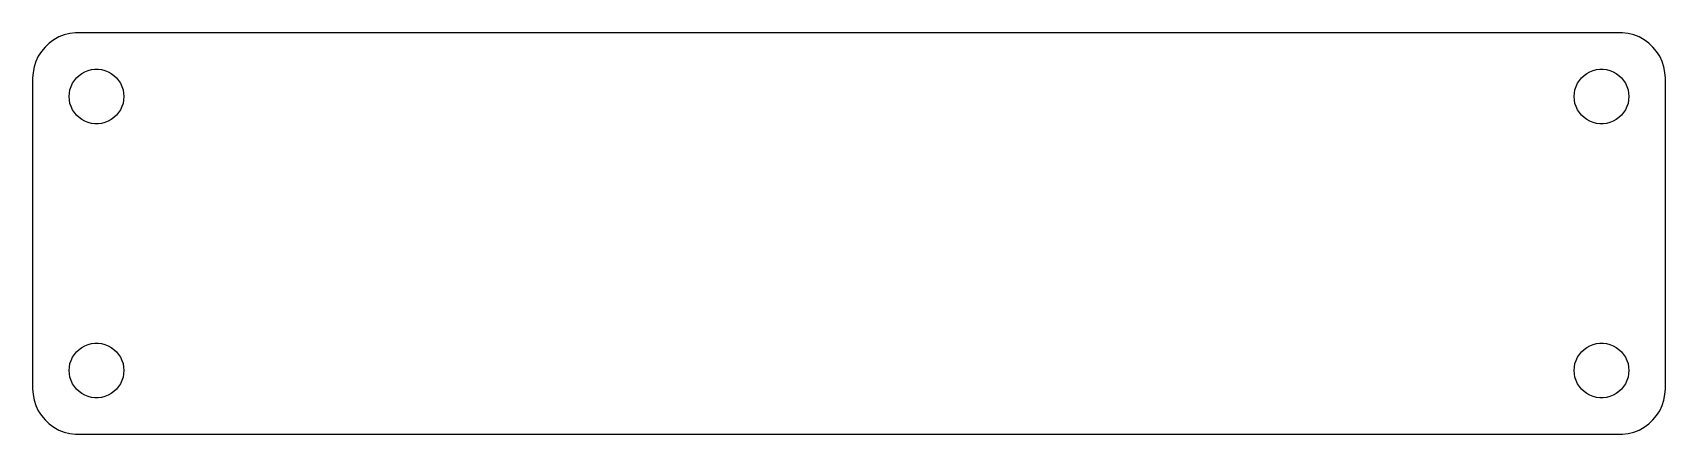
# Model space of a CAD drawing. Header units: metres. Extents: x -90 to 90, y -22 to 22.
import ezdxf

# ---------------------------------------------------------------- set-up
doc = ezdxf.new("R2010")
doc.units = ezdxf.units.M

msp = doc.modelspace()

# ---------------------------------------------------------------- linework, layer by layer
for p, q in [((-86.6289, 21.5241), (-87.1791, 21.2216)), ((-86.0451, 21.7553), (-86.6289, 21.5241)), ((-85.4369, 21.9114), (-86.0451, 21.7553)), ((-84.8139, 21.9901), (-85.4369, 21.9114)), ((84.8139, 21.9901), (-84.8139, 21.9901)), ((85.4369, 21.9114), (84.8139, 21.9901)), ((86.0451, 21.7553), (85.4369, 21.9114)), ((86.6289, 21.5241), (86.0451, 21.7553)), ((87.1791, 21.2216), (86.6289, 21.5241)), ((-88.5451, 19.9389), (-88.8815, 19.4088)), ((-88.1448, 20.4227), (-88.5451, 19.9389)), ((-87.6871, 20.8526), (-88.1448, 20.4227)), ((-87.1791, 21.2216), (-87.6871, 20.8526)), ((87.6871, 20.8526), (87.1791, 21.2216)), ((88.1448, 20.4227), (87.6871, 20.8526)), ((88.5451, 19.9389), (88.1448, 20.4227)), ((88.8815, 19.4088), (88.5451, 19.9389)), ((-89.3429, 18.2434), (-89.4606, 17.6267)), ((-89.1489, 18.8406), (-89.3429, 18.2434)), ((-88.8815, 19.4088), (-89.1489, 18.8406)), ((-83.427, 17.8532), (-83.0621, 17.9469)), ((-83.0621, 17.9469), (-82.6884, 17.9941)), ((-82.6884, 17.9941), (-82.3116, 17.9941)), ((-82.3116, 17.9941), (-81.9379, 17.9469)), ((-81.9379, 17.9469), (-81.573, 17.8532)), ((81.573, 17.8532), (81.9379, 17.9469)), ((81.9379, 17.9469), (82.3116, 17.9941)), ((82.3116, 17.9941), (82.6884, 17.9941)), ((82.6884, 17.9941), (83.0621, 17.9469)), ((83.0621, 17.9469), (83.427, 17.8532)), ((89.1489, 18.8406), (88.8815, 19.4088)), ((89.3429, 18.2434), (89.1489, 18.8406)), ((89.4606, 17.6267), (89.3429, 18.2434)), ((-89.4606, 17.6267), (-89.5, 17)), ((-89.5, 17), (-89.5, -17)), ((-85.2893, 16.1044), (-85.1289, 16.4453)), ((-85.1289, 16.4453), (-84.927, 16.7634)), ((-84.927, 16.7634), (-84.6869, 17.0536)), ((-84.6869, 17.0536), (-84.4123, 17.3115)), ((-84.4123, 17.3115), (-84.1075, 17.533)), ((-84.1075, 17.533), (-83.7773, 17.7145)), ((-83.7773, 17.7145), (-83.427, 17.8532)), ((-81.573, 17.8532), (-81.2227, 17.7145)), ((-81.2227, 17.7145), (-80.8925, 17.533)), ((-80.8925, 17.533), (-80.5877, 17.3115)), ((-80.5877, 17.3115), (-80.3131, 17.0536)), ((-80.3131, 17.0536), (-80.073, 16.7634)), ((-80.073, 16.7634), (-79.8711, 16.4453)), ((-79.8711, 16.4453), (-79.7107, 16.1044)), ((79.7107, 16.1044), (79.8711, 16.4453)), ((79.8711, 16.4453), (80.073, 16.7634)), ((80.073, 16.7634), (80.3131, 17.0536)), ((80.3131, 17.0536), (80.5877, 17.3115)), ((80.5877, 17.3115), (80.8925, 17.533)), ((80.8925, 17.533), (81.2227, 17.7145)), ((81.2227, 17.7145), (81.573, 17.8532)), ((83.427, 17.8532), (83.7773, 17.7145)), ((83.7773, 17.7145), (84.1075, 17.533)), ((84.1075, 17.533), (84.4123, 17.3115)), ((84.4123, 17.3115), (84.6869, 17.0536)), ((84.6869, 17.0536), (84.927, 16.7634)), ((84.927, 16.7634), (85.1289, 16.4453)), ((85.1289, 16.4453), (85.2893, 16.1044)), ((89.5, 17), (89.4606, 17.6267)), ((89.5, -17), (89.5, 17)), ((-85.5, 15), (-85.4763, 15.376)), ((-85.4763, 14.624), (-85.5, 15)), ((-85.4763, 15.376), (-85.4057, 15.7461)), ((-85.4057, 14.2539), (-85.4763, 14.624)), ((-85.4057, 15.7461), (-85.2893, 16.1044)), ((-79.7107, 16.1044), (-79.5943, 15.7461)), ((-79.5943, 15.7461), (-79.5237, 15.376)), ((-79.5237, 14.624), (-79.5943, 14.2539)), ((-79.5237, 15.376), (-79.5, 15)), ((-79.5, 15), (-79.5237, 14.624)), ((79.5, 15), (79.5237, 15.376)), ((79.5237, 14.624), (79.5, 15)), ((79.5237, 15.376), (79.5943, 15.7461)), ((79.5943, 14.2539), (79.5237, 14.624)), ((79.5943, 15.7461), (79.7107, 16.1044)), ((85.2893, 16.1044), (85.4057, 15.7461)), ((85.4057, 15.7461), (85.4763, 15.376)), ((85.4763, 14.624), (85.4057, 14.2539)), ((85.4763, 15.376), (85.5, 15)), ((85.5, 15), (85.4763, 14.624)), ((-85.2893, 13.8956), (-85.4057, 14.2539)), ((-85.1289, 13.5547), (-85.2893, 13.8956)), ((-84.927, 13.2366), (-85.1289, 13.5547)), ((-84.6869, 12.9464), (-84.927, 13.2366)), ((-84.4123, 12.6884), (-84.6869, 12.9464)), ((-84.1075, 12.467), (-84.4123, 12.6884)), ((-80.5877, 12.6884), (-80.8925, 12.467)), ((-80.3131, 12.9464), (-80.5877, 12.6884)), ((-80.073, 13.2366), (-80.3131, 12.9464)), ((-79.8711, 13.5547), (-80.073, 13.2366)), ((-79.7107, 13.8956), (-79.8711, 13.5547)), ((-79.5943, 14.2539), (-79.7107, 13.8956)), ((79.7107, 13.8956), (79.5943, 14.2539)), ((79.8711, 13.5547), (79.7107, 13.8956)), ((80.073, 13.2366), (79.8711, 13.5547)), ((80.3131, 12.9464), (80.073, 13.2366)), ((80.5877, 12.6884), (80.3131, 12.9464)), ((80.8925, 12.467), (80.5877, 12.6884)), ((84.4123, 12.6884), (84.1075, 12.467)), ((84.6869, 12.9464), (84.4123, 12.6884)), ((84.927, 13.2366), (84.6869, 12.9464)), ((85.1289, 13.5547), (84.927, 13.2366)), ((85.2893, 13.8956), (85.1289, 13.5547)), ((85.4057, 14.2539), (85.2893, 13.8956)), ((-83.7773, 12.2855), (-84.1075, 12.467)), ((-83.427, 12.1468), (-83.7773, 12.2855)), ((-83.0621, 12.0531), (-83.427, 12.1468)), ((-82.6884, 12.0059), (-83.0621, 12.0531)), ((-82.3116, 12.0059), (-82.6884, 12.0059)), ((-81.9379, 12.0531), (-82.3116, 12.0059)), ((-81.573, 12.1468), (-81.9379, 12.0531)), ((-81.2227, 12.2855), (-81.573, 12.1468)), ((-80.8925, 12.467), (-81.2227, 12.2855)), ((81.2227, 12.2855), (80.8925, 12.467)), ((81.573, 12.1468), (81.2227, 12.2855)), ((81.9379, 12.0531), (81.573, 12.1468)), ((82.3116, 12.0059), (81.9379, 12.0531)), ((82.6884, 12.0059), (82.3116, 12.0059)), ((83.0621, 12.0531), (82.6884, 12.0059)), ((83.427, 12.1468), (83.0621, 12.0531)), ((83.7773, 12.2855), (83.427, 12.1468)), ((84.1075, 12.467), (83.7773, 12.2855)), ((-84.4123, -12.6884), (-84.1075, -12.467)), ((-84.1075, -12.467), (-83.7773, -12.2855)), ((-83.7773, -12.2855), (-83.427, -12.1468)), ((-83.427, -12.1468), (-83.0621, -12.0531)), ((-83.0621, -12.0531), (-82.6884, -12.0059)), ((-82.6884, -12.0059), (-82.3116, -12.0059)), ((-82.3116, -12.0059), (-81.9379, -12.0531)), ((-81.9379, -12.0531), (-81.573, -12.1468)), ((-81.573, -12.1468), (-81.2227, -12.2855)), ((-81.2227, -12.2855), (-80.8925, -12.467)), ((-80.8925, -12.467), (-80.5877, -12.6884)), ((80.5877, -12.6884), (80.8925, -12.467)), ((80.8925, -12.467), (81.2227, -12.2855)), ((81.2227, -12.2855), (81.573, -12.1468)), ((81.573, -12.1468), (81.9379, -12.0531)), ((81.9379, -12.0531), (82.3116, -12.0059)), ((82.3116, -12.0059), (82.6884, -12.0059)), ((82.6884, -12.0059), (83.0621, -12.0531)), ((83.0621, -12.0531), (83.427, -12.1468)), ((83.427, -12.1468), (83.7773, -12.2855)), ((83.7773, -12.2855), (84.1075, -12.467)), ((84.1075, -12.467), (84.4123, -12.6884)), ((-85.4763, -14.624), (-85.4057, -14.2539)), ((-85.4057, -14.2539), (-85.2893, -13.8956)), ((-85.2893, -13.8956), (-85.1289, -13.5547)), ((-85.1289, -13.5547), (-84.927, -13.2366)), ((-84.927, -13.2366), (-84.6869, -12.9464)), ((-84.6869, -12.9464), (-84.4123, -12.6884)), ((-80.5877, -12.6884), (-80.3131, -12.9464)), ((-80.3131, -12.9464), (-80.073, -13.2366)), ((-80.073, -13.2366), (-79.8711, -13.5547)), ((-79.8711, -13.5547), (-79.7107, -13.8956)), ((-79.7107, -13.8956), (-79.5943, -14.2539)), ((-79.5943, -14.2539), (-79.5237, -14.624)), ((79.5237, -14.624), (79.5943, -14.2539)), ((79.5943, -14.2539), (79.7107, -13.8956)), ((79.7107, -13.8956), (79.8711, -13.5547)), ((79.8711, -13.5547), (80.073, -13.2366)), ((80.073, -13.2366), (80.3131, -12.9464)), ((80.3131, -12.9464), (80.5877, -12.6884)), ((84.4123, -12.6884), (84.6869, -12.9464)), ((84.6869, -12.9464), (84.927, -13.2366)), ((84.927, -13.2366), (85.1289, -13.5547)), ((85.1289, -13.5547), (85.2893, -13.8956)), ((85.2893, -13.8956), (85.4057, -14.2539)), ((85.4057, -14.2539), (85.4763, -14.624)), ((-85.5, -15), (-85.4763, -14.624)), ((-85.4763, -15.376), (-85.5, -15)), ((-85.4057, -15.7461), (-85.4763, -15.376)), ((-85.2893, -16.1044), (-85.4057, -15.7461)), ((-85.1289, -16.4453), (-85.2893, -16.1044)), ((-79.7107, -16.1044), (-79.8711, -16.4453)), ((-79.5943, -15.7461), (-79.7107, -16.1044)), ((-79.5237, -15.376), (-79.5943, -15.7461)), ((-79.5237, -14.624), (-79.5, -15)), ((-79.5, -15), (-79.5237, -15.376)), ((79.5, -15), (79.5237, -14.624)), ((79.5237, -15.376), (79.5, -15)), ((79.5943, -15.7461), (79.5237, -15.376)), ((79.7107, -16.1044), (79.5943, -15.7461)), ((79.8711, -16.4453), (79.7107, -16.1044)), ((85.2893, -16.1044), (85.1289, -16.4453)), ((85.4057, -15.7461), (85.2893, -16.1044)), ((85.4763, -15.376), (85.4057, -15.7461)), ((85.4763, -14.624), (85.5, -15)), ((85.5, -15), (85.4763, -15.376)), ((-89.5, -17), (-89.4606, -17.6267)), ((-89.4606, -17.6267), (-89.3429, -18.2434)), ((-84.927, -16.7634), (-85.1289, -16.4453)), ((-84.6869, -17.0536), (-84.927, -16.7634)), ((-84.4123, -17.3115), (-84.6869, -17.0536)), ((-84.1075, -17.533), (-84.4123, -17.3115)), ((-83.7773, -17.7145), (-84.1075, -17.533)), ((-83.427, -17.8532), (-83.7773, -17.7145)), ((-83.0621, -17.9469), (-83.427, -17.8532)), ((-81.573, -17.8532), (-81.9379, -17.9469)), ((-81.2227, -17.7145), (-81.573, -17.8532)), ((-80.8925, -17.533), (-81.2227, -17.7145)), ((-80.5877, -17.3115), (-80.8925, -17.533)), ((-80.3131, -17.0536), (-80.5877, -17.3115)), ((-80.073, -16.7634), (-80.3131, -17.0536)), ((-79.8711, -16.4453), (-80.073, -16.7634)), ((80.073, -16.7634), (79.8711, -16.4453)), ((80.3131, -17.0536), (80.073, -16.7634)), ((80.5877, -17.3115), (80.3131, -17.0536)), ((80.8925, -17.533), (80.5877, -17.3115)), ((81.2227, -17.7145), (80.8925, -17.533)), ((81.573, -17.8532), (81.2227, -17.7145)), ((81.9379, -17.9469), (81.573, -17.8532)), ((83.427, -17.8532), (83.0621, -17.9469)), ((83.7773, -17.7145), (83.427, -17.8532)), ((84.1075, -17.533), (83.7773, -17.7145)), ((84.4123, -17.3115), (84.1075, -17.533)), ((84.6869, -17.0536), (84.4123, -17.3115)), ((84.927, -16.7634), (84.6869, -17.0536)), ((85.1289, -16.4453), (84.927, -16.7634)), ((89.3429, -18.2434), (89.4606, -17.6267)), ((89.4606, -17.6267), (89.5, -17)), ((-89.3429, -18.2434), (-89.1489, -18.8406)), ((-89.1489, -18.8406), (-88.8815, -19.4088)), ((-88.8815, -19.4088), (-88.5451, -19.9389)), ((-82.6884, -17.9941), (-83.0621, -17.9469)), ((-82.3116, -17.9941), (-82.6884, -17.9941)), ((-81.9379, -17.9469), (-82.3116, -17.9941)), ((82.3116, -17.9941), (81.9379, -17.9469)), ((82.6884, -17.9941), (82.3116, -17.9941)), ((83.0621, -17.9469), (82.6884, -17.9941)), ((88.5451, -19.9389), (88.8815, -19.4088)), ((88.8815, -19.4088), (89.1489, -18.8406)), ((89.1489, -18.8406), (89.3429, -18.2434)), ((-88.5451, -19.9389), (-88.1448, -20.4227)), ((-88.1448, -20.4227), (-87.6871, -20.8526)), ((-87.6871, -20.8526), (-87.1791, -21.2216)), ((-87.1791, -21.2216), (-86.6289, -21.5241)), ((86.6289, -21.5241), (87.1791, -21.2216)), ((87.1791, -21.2216), (87.6871, -20.8526)), ((87.6871, -20.8526), (88.1448, -20.4227)), ((88.1448, -20.4227), (88.5451, -19.9389)), ((-86.6289, -21.5241), (-86.0451, -21.7553)), ((-86.0451, -21.7553), (-85.4369, -21.9114)), ((-85.4369, -21.9114), (-84.8139, -21.9901)), ((-84.8139, -21.9901), (84.8139, -21.9901)), ((84.8139, -21.9901), (85.4369, -21.9114)), ((85.4369, -21.9114), (86.0451, -21.7553)), ((86.0451, -21.7553), (86.6289, -21.5241))]:
    msp.add_line(p, q)

doc.saveas('drawing.dxf')
